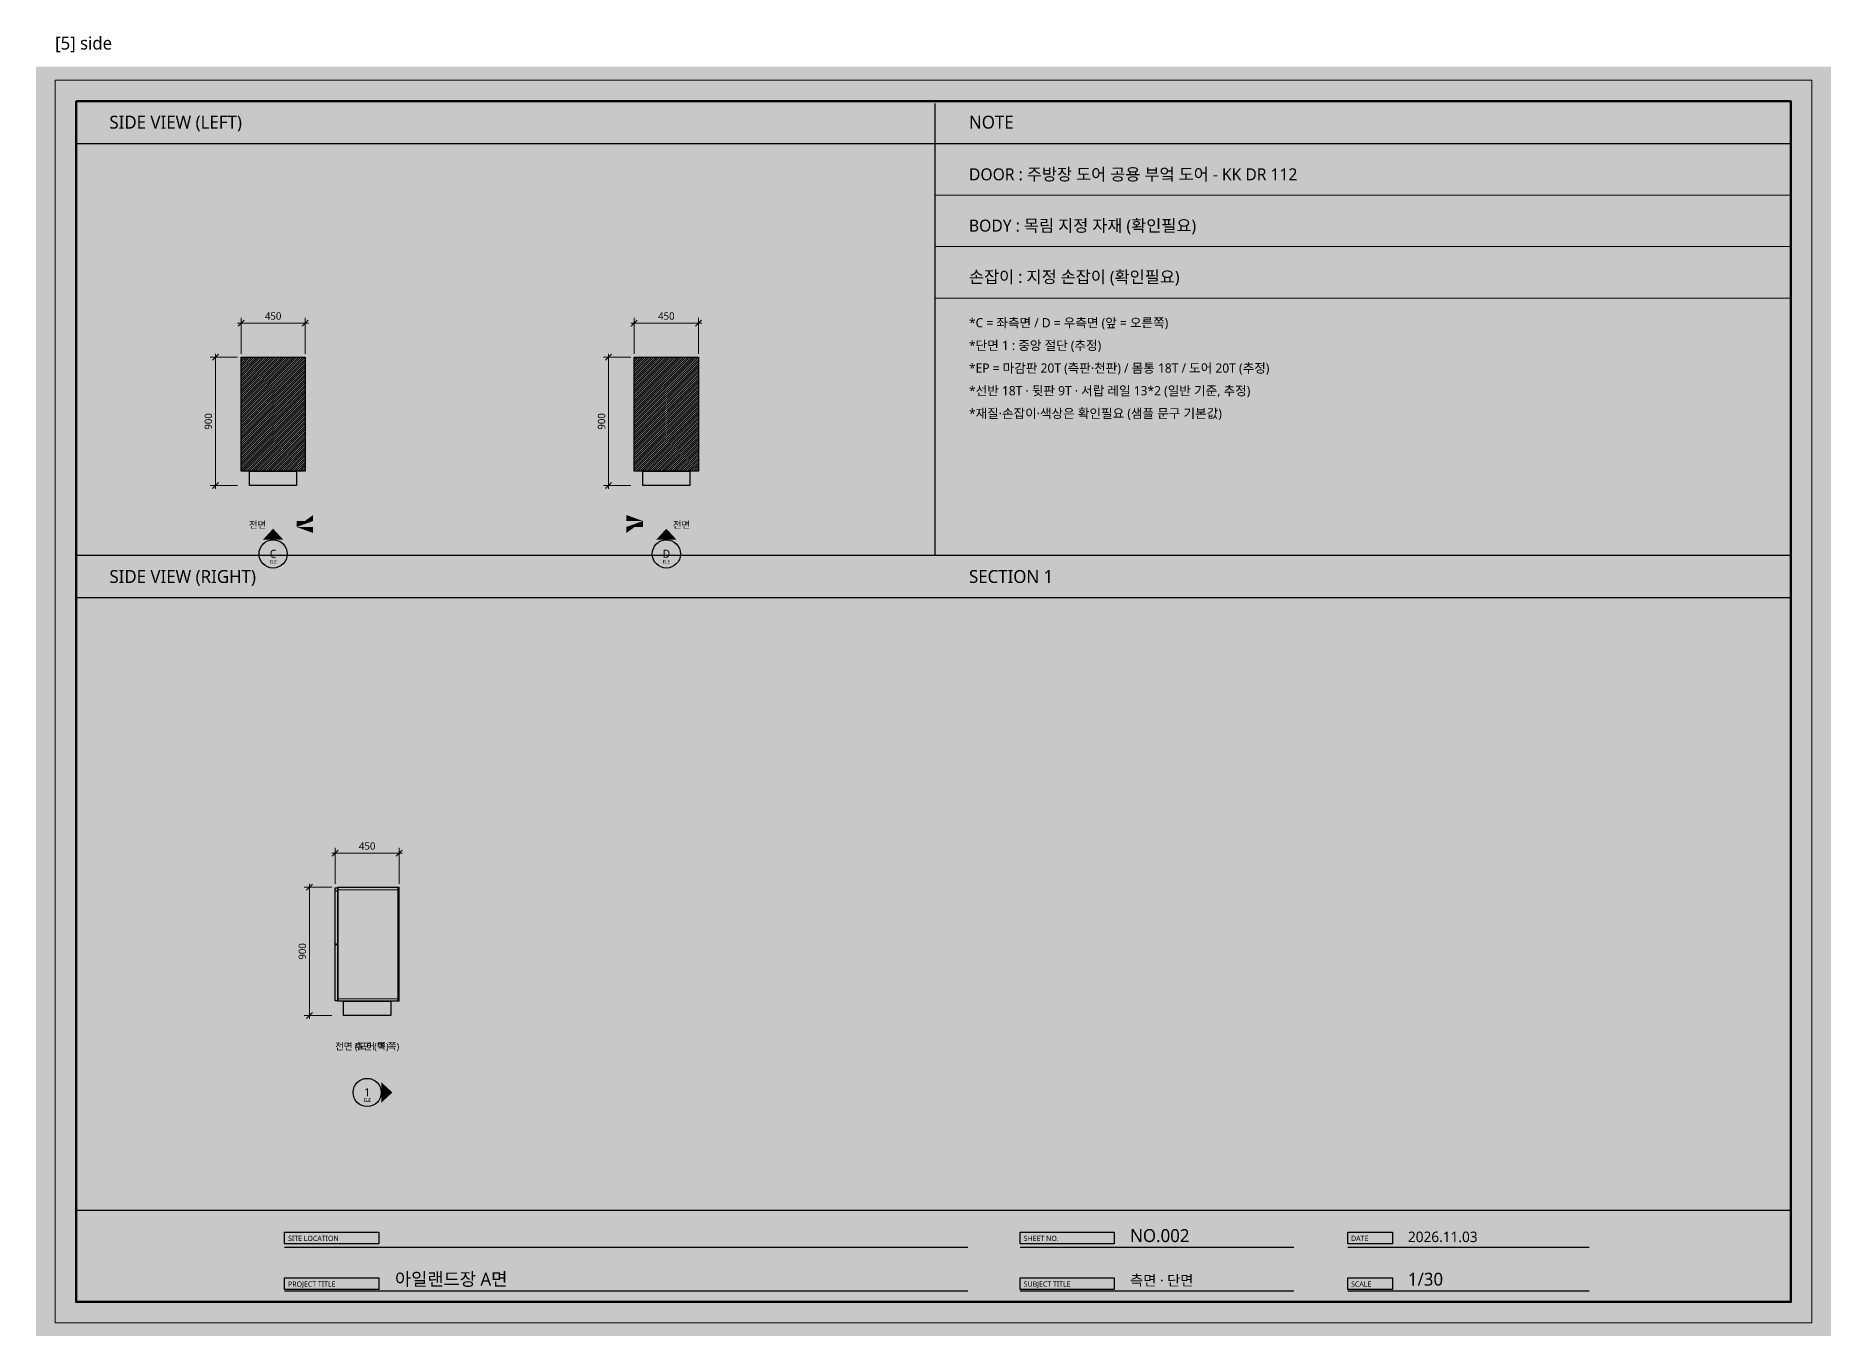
# Model space of a CAD drawing. Header units: millimetres. Extents: x 0 to 3420, y 0 to 304.
# Drawn here: x 2000 to 2420, y 0 to 304.2 of the extents above; entities that cross this region are included whole.
import ezdxf
from ezdxf.enums import TextEntityAlignment as Align

# ---------------------------------------------------------------- set-up
doc = ezdxf.new("R2010")
doc.units = ezdxf.units.MM
for name, color, linetype, lineweight, true_color in [('BG', 7, 'Continuous', 0, 0xffffff), ('DIM', 7, 'Continuous', 13, 0x969696), ('FRAME', 7, 'Continuous', 100, 0x000000), ('NOTE_BLUE', 7, 'Continuous', 9, 0x0000ff), ('NOTE_RED', 7, 'Continuous', 25, 0xde0038), ('OUTLINE', 7, 'Continuous', 25, 0x000000), ('SHEET_FRAME_INFO', 7, 'Continuous', 0, 0x5a5a5a), ('TEXT', 7, 'Continuous', 13, 0x000000), ('THIN', 7, 'Continuous', 5, 0x6e6e6e)]:
    doc.layers.add(name, color=color, linetype=linetype, lineweight=lineweight, true_color=true_color)
doc.styles.add('MALGUN', font='malgun.ttf')

msp = doc.modelspace()

# ---------------------------------------------------------------- linework, layer by layer
at = {"layer": 'BG', "lineweight": 0, "true_color": 0xffffff}
msp.add_solid([(2000, 0), (2420, 0), (2000, 297), (2420, 297)], dxfattribs=at)
at = {"layer": 'DIM', "lineweight": 13, "true_color": 0x969696}
for p, q in [((2047.2, 237), (2063.8, 237)), ((2048, 229.8), (2048, 238.2)), ((2063, 229.8), (2063, 238.2)), ((2139.2, 237), (2155.8, 237)), ((2140, 229.8), (2140, 238.2)), ((2155, 229.8), (2155, 238.2)), ((2047.2, 229), (2040.8, 229)), ((2042, 229.8), (2042, 198.2)), ((2139.2, 229), (2132.8, 229)), ((2134, 229.8), (2134, 198.2)), ((2047.2, 199), (2040.8, 199)), ((2139.2, 199), (2132.8, 199)), ((2070, 105.8), (2070, 114.2)), ((2085, 105.8), (2085, 114.2)), ((2069.2, 113), (2085.8, 113)), ((2069.2, 105), (2062.8, 105)), ((2064, 105.8), (2064, 74.2)), ((2069.2, 75), (2062.8, 75))]:
    msp.add_line(p, q, dxfattribs=at)
at = {"layer": 'DIM', "lineweight": 13, "true_color": 0x5a5a5a}
for p, q in [((2047.3, 236.3), (2048.7, 237.7)), ((2062.3, 236.3), (2063.7, 237.7)), ((2139.3, 236.3), (2140.7, 237.7)), ((2154.3, 236.3), (2155.7, 237.7)), ((2041.3, 228.3), (2042.7, 229.7)), ((2133.3, 228.3), (2134.7, 229.7)), ((2041.3, 198.3), (2042.7, 199.7)), ((2133.3, 198.3), (2134.7, 199.7)), ((2069.3, 112.3), (2070.7, 113.7)), ((2084.3, 112.3), (2085.7, 113.7)), ((2063.3, 104.3), (2064.7, 105.7)), ((2063.3, 74.3), (2064.7, 75.7))]:
    msp.add_line(p, q, dxfattribs=at)
at = {"layer": 'FRAME', "lineweight": 25, "true_color": 0x000000}
for p, q in [((2210.3, 288.4), (2210.3, 182.7)), ((2009.4, 279), (2410.6, 279)), ((2009.4, 182.7), (2410.6, 182.7)), ((2009.4, 172.8), (2410.6, 172.8)), ((2009.4, 29.5), (2410.6, 29.5))]:
    msp.add_line(p, q, dxfattribs=at)
at = {"layer": 'FRAME', "lineweight": 13, "true_color": 0x000000}
for p, q in [((2210.3, 266.9), (2410.6, 266.9)), ((2210.3, 254.9), (2410.6, 254.9)), ((2210.3, 242.8), (2410.6, 242.8))]:
    msp.add_line(p, q, dxfattribs=at)
msp.add_lwpolyline([(2004.5, 293.8), (2415.5, 293.8), (2415.5, 3.1), (2004.5, 3.1)], close=True, dxfattribs=at)
at = {"layer": 'FRAME', "lineweight": 100, "true_color": 0x000000}
msp.add_lwpolyline([(2009.4, 288.9), (2410.6, 288.9), (2410.6, 8), (2009.4, 8)], close=True, dxfattribs=at)
at = {"layer": 'FRAME', "lineweight": 0, "true_color": 0x555555}
for points in [[(2058.2, 24.3), (2080.2, 24.3), (2058.2, 21.6), (2080.2, 21.6)], [(2230.3, 24.3), (2252.3, 24.3), (2230.3, 21.6), (2252.3, 21.6)], [(2306.9, 24.3), (2317.4, 24.3), (2306.9, 21.6), (2317.4, 21.6)], [(2058.2, 13.6), (2080.2, 13.6), (2058.2, 10.9), (2080.2, 10.9)], [(2230.3, 13.6), (2252.3, 13.6), (2230.3, 10.9), (2252.3, 10.9)], [(2306.9, 13.6), (2317.4, 13.6), (2306.9, 10.9), (2317.4, 10.9)]]:
    msp.add_solid(points, dxfattribs=at)
at = {"layer": 'OUTLINE', "lineweight": 25, "true_color": 0x000000}
for p, q in [((2058.2, 20.8), (2218, 20.8)), ((2230.3, 20.8), (2294.3, 20.8)), ((2306.9, 20.8), (2363.4, 20.8)), ((2058.2, 10.6), (2218, 10.6)), ((2230.3, 10.6), (2294.3, 10.6)), ((2306.9, 10.6), (2363.4, 10.6))]:
    msp.add_line(p, q, dxfattribs=at)
for points in [[(2048, 229), (2063, 229), (2063, 202.3333), (2048, 202.3333)], [(2140, 229), (2155, 229), (2155, 202.3333), (2140, 202.3333)], [(2050, 202.3333), (2061, 202.3333), (2061, 199), (2050, 199)], [(2142, 202.3333), (2153, 202.3333), (2153, 199), (2142, 199)], [(2070.6667, 105), (2084.7, 105), (2084.7, 78.3333), (2070.6667, 78.3333)], [(2070, 104.8667), (2070.6667, 104.8667), (2070.6667, 91.7167), (2070, 91.7167)], [(2070, 104.1667), (2070.6667, 104.1667), (2070.6667, 78.4667), (2070, 78.4667)], [(2070, 91.6167), (2070.6667, 91.6167), (2070.6667, 78.4667), (2070, 78.4667)], [(2072, 78.3333), (2083, 78.3333), (2083, 75), (2072, 75)], [(2058.2, 24.3), (2080.2, 24.3), (2080.2, 21.6), (2058.2, 21.6)], [(2230.3, 24.3), (2252.3, 24.3), (2252.3, 21.6), (2230.3, 21.6)], [(2306.9, 24.3), (2317.4, 24.3), (2317.4, 21.6), (2306.9, 21.6)], [(2058.2, 13.6), (2080.2, 13.6), (2080.2, 10.9), (2058.2, 10.9)], [(2230.3, 13.6), (2252.3, 13.6), (2252.3, 10.9), (2230.3, 10.9)], [(2306.9, 13.6), (2317.4, 13.6), (2317.4, 10.9), (2306.9, 10.9)]]:
    msp.add_lwpolyline(points, close=True, dxfattribs=at)
for centre in [(2055.5, 183), (2147.5, 183), (2077.5, 57)]:
    msp.add_circle(centre, 3.3, dxfattribs=at)
at = {"layer": 'OUTLINE', "lineweight": 0, "true_color": 0xe1e1e1}
for points in [[(2048.82, 190.98), (2055, 190.98), (2048.82, 188.23), (2055, 188.23)], [(2148, 190.98), (2154.18, 190.98), (2148, 188.23), (2154.18, 188.23)]]:
    msp.add_solid(points, dxfattribs=at)
at = {"layer": 'OUTLINE', "lineweight": 0, "true_color": 0x000000}
for points in [[(2061, 189.3), (2068, 190), (2064.85, 192.1)], [(2061, 189.3), (2064.85, 192.1), (2064.85, 190.7)], [(2061, 189.3), (2064.85, 190.7), (2061, 190.7)], [(2061, 189.3), (2064.85, 187.9), (2068, 190)], [(2061, 189.3), (2064.85, 189.3), (2064.85, 187.9)], [(2142, 190.7), (2138.15, 192.1), (2135, 190)], [(2142, 190.7), (2135, 190), (2138.15, 187.9)], [(2142, 190.7), (2138.15, 190.7), (2138.15, 192.1)], [(2142, 190.7), (2138.15, 187.9), (2138.15, 189.3)], [(2142, 190.7), (2138.15, 189.3), (2142, 189.3)], [(2053.1, 186.3), (2057.9, 186.3), (2055.5, 188.9)], [(2145.1, 186.3), (2149.9, 186.3), (2147.5, 188.9)], [(2080.8, 59.4), (2080.8, 54.6), (2083.4, 57)]]:
    msp.add_solid(points, dxfattribs=at)
at = {"layer": 'THIN', "lineweight": 5, "true_color": 0xa5a5a5}
for p, q in [((2048, 228.5), (2048.5, 229)), ((2048, 228), (2049, 229)), ((2048, 227.5), (2049.5, 229)), ((2048, 227), (2050, 229)), ((2048, 226.5), (2050.5, 229)), ((2048, 226), (2051, 229)), ((2048, 225.5), (2051.5, 229)), ((2048, 225), (2052, 229)), ((2048, 224.5), (2052.5, 229)), ((2048, 224), (2053, 229)), ((2048, 223.5), (2053.5, 229)), ((2048, 223), (2054, 229)), ((2048, 222.5), (2054.5, 229)), ((2048, 222), (2055, 229)), ((2048, 221.5), (2055.5, 229)), ((2048, 221), (2056, 229)), ((2048, 220.5), (2056.5, 229)), ((2048, 220), (2057, 229)), ((2048, 219.5), (2057.5, 229)), ((2048, 219), (2058, 229)), ((2048, 218.5), (2058.5, 229)), ((2048, 218), (2059, 229)), ((2048, 217.5), (2059.5, 229)), ((2048, 217), (2060, 229)), ((2048, 216.5), (2060.5, 229)), ((2048, 216), (2061, 229)), ((2048, 215.5), (2061.5, 229)), ((2048, 215), (2062, 229)), ((2048, 214.5), (2062.5, 229)), ((2048, 214), (2063, 229)), ((2048, 213.5), (2063, 228.5)), ((2048, 213), (2063, 228)), ((2048, 212.5), (2063, 227.5)), ((2048, 212), (2063, 227)), ((2140, 228.5), (2140.5, 229)), ((2140, 228), (2141, 229)), ((2140, 227.5), (2141.5, 229)), ((2140, 227), (2142, 229)), ((2140, 226.5), (2142.5, 229)), ((2140, 226), (2143, 229)), ((2140, 225.5), (2143.5, 229)), ((2140, 225), (2144, 229)), ((2140, 224.5), (2144.5, 229)), ((2140, 224), (2145, 229)), ((2140, 223.5), (2145.5, 229)), ((2140, 223), (2146, 229)), ((2140, 222.5), (2146.5, 229)), ((2140, 222), (2147, 229)), ((2140, 221.5), (2147.5, 229)), ((2140, 221), (2148, 229)), ((2140, 220.5), (2148.5, 229)), ((2140, 220), (2149, 229)), ((2140, 219.5), (2149.5, 229)), ((2140, 219), (2150, 229)), ((2140, 218.5), (2150.5, 229)), ((2140, 218), (2151, 229)), ((2140, 217.5), (2151.5, 229)), ((2140, 217), (2152, 229)), ((2140, 216.5), (2152.5, 229)), ((2140, 216), (2153, 229)), ((2140, 215.5), (2153.5, 229)), ((2140, 215), (2154, 229)), ((2140, 214.5), (2154.5, 229)), ((2140, 214), (2155, 229)), ((2140, 213.5), (2155, 228.5)), ((2140, 213), (2155, 228)), ((2140, 212.5), (2155, 227.5)), ((2140, 212), (2155, 227)), ((2048, 211.5), (2063, 226.5)), ((2048, 211), (2063, 226)), ((2048, 210.5), (2063, 225.5)), ((2048, 210), (2063, 225)), ((2048, 209.5), (2063, 224.5)), ((2048, 209), (2063, 224)), ((2048, 208.5), (2063, 223.5)), ((2048, 208), (2063, 223)), ((2140, 211.5), (2155, 226.5)), ((2140, 211), (2155, 226)), ((2140, 210.5), (2155, 225.5)), ((2140, 210), (2155, 225)), ((2140, 209.5), (2155, 224.5)), ((2140, 209), (2155, 224)), ((2140, 208.5), (2155, 223.5)), ((2140, 208), (2155, 223)), ((2048, 207.5), (2063, 222.5)), ((2048, 207), (2063, 222)), ((2048, 206.5), (2063, 221.5)), ((2048, 206), (2063, 221)), ((2048, 205.5), (2063, 220.5)), ((2048, 205), (2063, 220)), ((2048, 204.5), (2063, 219.5)), ((2048, 204), (2063, 219)), ((2048, 203.5), (2063, 218.5)), ((2140, 207.5), (2155, 222.5)), ((2140, 207), (2155, 222)), ((2140, 206.5), (2155, 221.5)), ((2140, 206), (2155, 221)), ((2140, 205.5), (2155, 220.5)), ((2140, 205), (2155, 220)), ((2140, 204.5), (2155, 219.5)), ((2140, 204), (2155, 219)), ((2140, 203.5), (2155, 218.5)), ((2048, 203), (2063, 218)), ((2048, 202.5), (2063, 217.5)), ((2048.3333, 202.3333), (2063, 217)), ((2048.8333, 202.3333), (2063, 216.5)), ((2049.3333, 202.3333), (2063, 216)), ((2049.8333, 202.3333), (2063, 215.5)), ((2050.3333, 202.3333), (2063, 215)), ((2050.8333, 202.3333), (2063, 214.5)), ((2140, 203), (2155, 218)), ((2140, 202.5), (2155, 217.5)), ((2140.3333, 202.3333), (2155, 217)), ((2140.8333, 202.3333), (2155, 216.5)), ((2141.3333, 202.3333), (2155, 216)), ((2141.8333, 202.3333), (2155, 215.5)), ((2142.3333, 202.3333), (2155, 215)), ((2142.8333, 202.3333), (2155, 214.5)), ((2051.3333, 202.3333), (2063, 214)), ((2051.8333, 202.3333), (2063, 213.5)), ((2052.3333, 202.3333), (2063, 213)), ((2052.8333, 202.3333), (2063, 212.5)), ((2053.3333, 202.3333), (2063, 212)), ((2053.8333, 202.3333), (2063, 211.5)), ((2054.3333, 202.3333), (2063, 211)), ((2054.8333, 202.3333), (2063, 210.5)), ((2055.3333, 202.3333), (2063, 210)), ((2143.3333, 202.3333), (2155, 214)), ((2143.8333, 202.3333), (2155, 213.5)), ((2144.3333, 202.3333), (2155, 213)), ((2144.8333, 202.3333), (2155, 212.5)), ((2145.3333, 202.3333), (2155, 212)), ((2145.8333, 202.3333), (2155, 211.5)), ((2146.3333, 202.3333), (2155, 211)), ((2146.8333, 202.3333), (2155, 210.5)), ((2147.3333, 202.3333), (2155, 210)), ((2055.8333, 202.3333), (2063, 209.5)), ((2056.3333, 202.3333), (2063, 209)), ((2056.8333, 202.3333), (2063, 208.5)), ((2057.3333, 202.3333), (2063, 208)), ((2057.8333, 202.3333), (2063, 207.5)), ((2058.3333, 202.3333), (2063, 207)), ((2058.8333, 202.3333), (2063, 206.5)), ((2059.3333, 202.3333), (2063, 206)), ((2147.8333, 202.3333), (2155, 209.5)), ((2148.3333, 202.3333), (2155, 209)), ((2148.8333, 202.3333), (2155, 208.5)), ((2149.3333, 202.3333), (2155, 208)), ((2149.8333, 202.3333), (2155, 207.5)), ((2150.3333, 202.3333), (2155, 207)), ((2150.8333, 202.3333), (2155, 206.5)), ((2151.3333, 202.3333), (2155, 206)), ((2059.8333, 202.3333), (2063, 205.5)), ((2060.3333, 202.3333), (2063, 205)), ((2060.8333, 202.3333), (2063, 204.5)), ((2061.3333, 202.3333), (2063, 204)), ((2061.8333, 202.3333), (2063, 203.5)), ((2062.3333, 202.3333), (2063, 203)), ((2062.8333, 202.3333), (2063, 202.5)), ((2151.8333, 202.3333), (2155, 205.5)), ((2152.3333, 202.3333), (2155, 205)), ((2152.8333, 202.3333), (2155, 204.5)), ((2153.3333, 202.3333), (2155, 204)), ((2153.8333, 202.3333), (2155, 203.5)), ((2154.3333, 202.3333), (2155, 203)), ((2154.8333, 202.3333), (2155, 202.5))]:
    msp.add_line(p, q, dxfattribs=at)
at = {"layer": 'THIN', "lineweight": 5, "true_color": 0x6e6e6e}
for points in [[(2070.6667, 104.4), (2084.7, 104.4), (2084.7, 105), (2070.6667, 105)], [(2084.7, 105), (2085, 105), (2085, 78.3333), (2084.7, 78.3333)], [(2070.6667, 78.3333), (2084.7, 78.3333), (2084.7, 78.9333), (2070.6667, 78.9333)]]:
    msp.add_lwpolyline(points, close=True, dxfattribs=at)

# ---------------------------------------------------------------- texts
at = {"layer": 'NOTE_BLUE', "true_color": 0x0000ff, "style": 'MALGUN'}
msp.add_text('*EP = 마감판 20T (측판·천판) / 몸통 18T / 도어 20T (추정)', height=2.16, dxfattribs=at).set_placement((2218.3, 225.4))
at = {"layer": 'NOTE_RED', "true_color": 0xde0038, "style": 'MALGUN'}
for s, height, p in [('손잡이 : 지정 손잡이 (확인필요)', 2.808, (2218.3, 246.4)), ('*재질·손잡이·색상은 확인필요 (샘플 문구 기본값)', 2.16, (2218.3, 214.8))]:
    msp.add_text(s, height=height, dxfattribs=at).set_placement(p)
at = {"layer": 'SHEET_FRAME_INFO', "true_color": 0x5a5a5a, "style": 'MALGUN'}
msp.add_text('[5] side', height=3, dxfattribs=at).set_placement((2004.5, 301))
at = {"layer": 'TEXT', "true_color": 0x000000, "style": 'MALGUN'}
for s, height, p in [('SIDE VIEW (LEFT)', 3.024, (2017.2, 282.5)), ('NOTE', 3.024, (2218.3, 282.5)), ('DOOR : 주방장 도어^J공용 부엌 도어 - KK DR 112', 2.808, (2218.3, 270.4)), ('BODY : 목림 지정 자재 (확인필요)', 2.808, (2218.3, 258.4)), ('*C = 좌측면 / D = 우측면 (앞 = 오른쪽)', 2.16, (2218.3, 236)), ('*단면 1 : 중앙 절단 (추정)', 2.16, (2218.3, 230.7)), ('*선반 18T · 뒷판 9T · 서랍 레일 13*2 (일반 기준, 추정)', 2.16, (2218.3, 220.1)), ('전면', 1.584, (2049.82, 189)), ('전면', 1.584, (2149, 189)), ('SIDE VIEW (RIGHT)', 3.024, (2017.2, 176.2)), ('SECTION 1', 3.024, (2218.3, 176.2)), ('전면 (도어 쪽)', 1.584, (2070, 67)), ('NO.002', 3.024, (2256, 22)), ('2026.11.03', 2.448, (2321, 22)), ('아일랜드장 A면', 3.024, (2084, 11.8)), ('측면 · 단면', 2.448, (2256, 11.8)), ('1/30', 3.024, (2321, 11.8))]:
    msp.add_text(s, height=height, dxfattribs=at).set_placement(p)
for s, height, p in [('450', 1.728, (2055.5, 237.8)), ('450', 1.728, (2147.5, 237.8)), ('ELE', 0.792, (2055.5, 180.8)), ('C', 1.872, (2055.5, 182.1)), ('ELE', 0.792, (2147.5, 180.8)), ('D', 1.872, (2147.5, 182.1)), ('450', 1.728, (2077.5, 113.8)), ('ELE', 0.792, (2077.5, 54.8)), ('1', 1.872, (2077.5, 56.1))]:
    msp.add_text(s, height=height, dxfattribs=at).set_placement(p, align=Align.CENTER)
for p in [(2041.2, 214), (2133.2, 214), (2063.2, 90)]:
    msp.add_text('900', height=1.728, rotation=90, dxfattribs=at).set_placement(p, align=Align.CENTER)
msp.add_text('후면 (벽 쪽)', height=1.584, dxfattribs=at).set_placement((2085, 67), align=Align.RIGHT)
at = {"layer": 'TEXT', "true_color": 0xffffff, "style": 'MALGUN'}
for s, p in [('SITE LOCATION', (2059, 22.25)), ('SHEET NO.', (2231.1, 22.25)), ('DATE', (2307.7, 22.25)), ('PROJECT TITLE', (2059, 11.55)), ('SUBJECT TITLE', (2231.1, 11.55)), ('SCALE', (2307.7, 11.55))]:
    msp.add_text(s, height=1.224, dxfattribs=at).set_placement(p)

doc.saveas('drawing.dxf')
